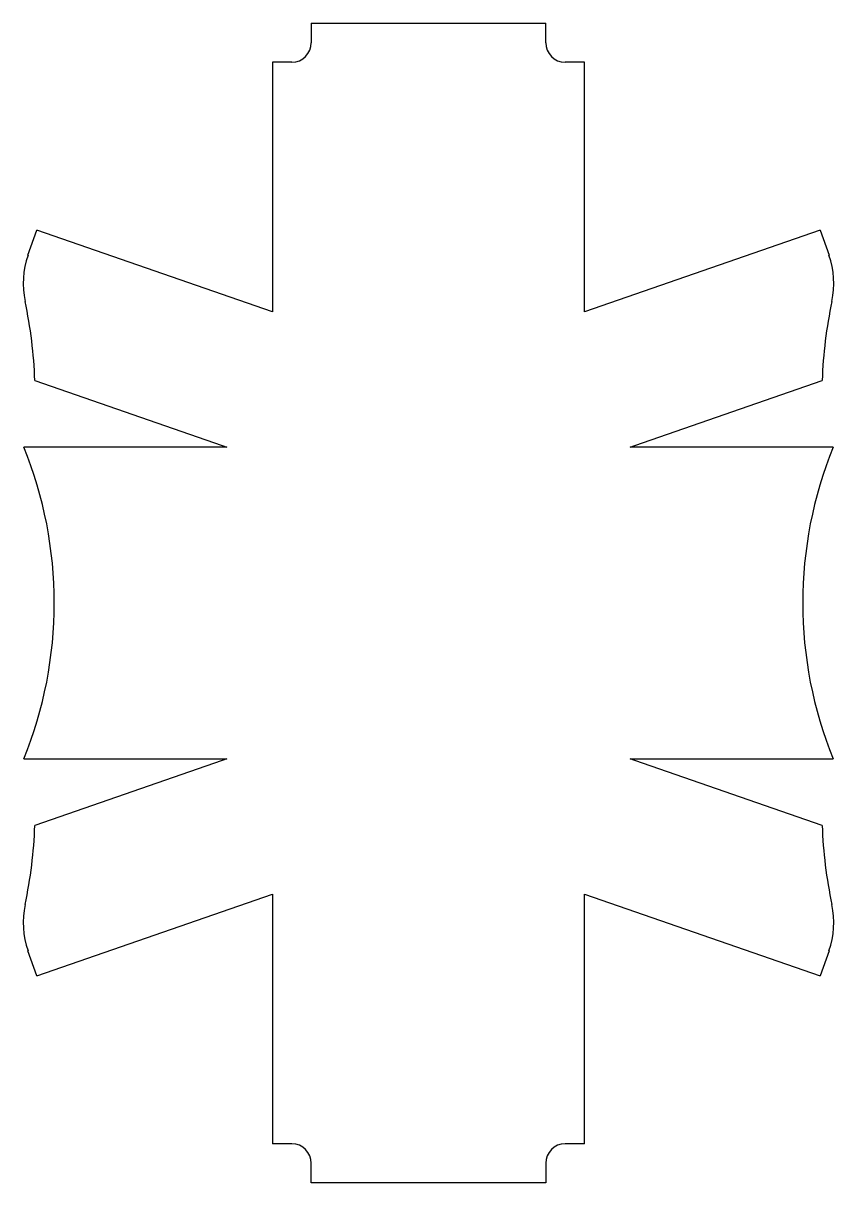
# Model space of a CAD drawing. Extents: x 4.2 to 19.8, y 0.9 to 23.1.
import ezdxf

# ---------------------------------------------------------------- set-up
doc = ezdxf.new("R2010")
doc.units = 0
doc.layers.add('SLD-0', color=179, linetype='CONTINUOUS')

msp = doc.modelspace()

# ---------------------------------------------------------------- linework, layer by layer
at = {"layer": 'SLD-0', "color": 179, "linetype": 'CONTINUOUS'}
for p, q in [((9.75, 23.135), (9.75, 22.76)), ((9.75, 23.135), (14.25, 23.135)), ((14.25, 22.76), (14.25, 23.135)), ((9.006, 22.385), (9.006, 17.591)), ((9.375, 22.385), (9.006, 22.385)), ((14.994, 22.385), (14.625, 22.385)), ((14.994, 17.591), (14.994, 22.385)), ((4.31, 18.679), (4.477, 19.159)), ((9.006, 17.591), (4.477, 19.159)), ((19.523, 19.159), (14.994, 17.591)), ((19.523, 19.159), (19.69, 18.679)), ((4.442, 16.272), (8.041, 15.026)), ((15.959, 15.026), (19.558, 16.272)), ((8.036, 14.995), (4.231, 14.995)), ((8.129, 14.995), (8.036, 14.995)), ((8.041, 15.026), (8.129, 14.995)), ((15.871, 14.995), (15.959, 15.026)), ((15.964, 14.995), (15.871, 14.995)), ((19.769, 14.995), (15.964, 14.995)), ((4.231, 9.005), (8.036, 9.005)), ((8.041, 8.974), (4.442, 7.728)), ((8.036, 9.005), (8.129, 9.005)), ((8.129, 9.005), (8.041, 8.974)), ((15.871, 9.005), (15.964, 9.005)), ((15.959, 8.974), (15.871, 9.005)), ((19.558, 7.728), (15.959, 8.974)), ((15.964, 9.005), (19.769, 9.005)), ((4.477, 4.841), (9.006, 6.409)), ((9.006, 6.409), (9.006, 1.615)), ((14.994, 6.409), (19.523, 4.841)), ((14.994, 1.615), (14.994, 6.409)), ((4.477, 4.841), (4.31, 5.321)), ((19.69, 5.321), (19.523, 4.841)), ((9.375, 1.615), (9.006, 1.615)), ((14.994, 1.615), (14.625, 1.615)), ((9.75, 0.865), (9.75, 1.24)), ((14.25, 1.24), (14.25, 0.865)), ((14.25, 0.865), (9.75, 0.865))]:
    msp.add_line(p, q, dxfattribs=at)
for centre, radius, start, end in [((9.375, 22.76), 0.375, 270, 0), ((14.625, 22.76), 0.375, 180, 270), ((5.873, 18.135), 1.654, 160.8005, 191.9978), ((18.127, 18.135), 1.654, 348.0022, 19.1995), ((-4.172, 15.981), 8.618, 1.934, 12.1242), ((28.172, 15.981), 8.618, 167.8758, 178.066), ((-3.152, 12), 7.967, 337.9192, 22.0808), ((27.152, 12), 7.967, 157.9192, 202.0808), ((-4.172, 8.019), 8.618, 347.8758, 358.066), ((28.172, 8.019), 8.618, 181.934, 192.1242), ((5.873, 5.865), 1.654, 168.0022, 199.1995), ((18.127, 5.865), 1.654, 340.8005, 11.9978), ((9.375, 1.24), 0.375, 0, 90), ((14.625, 1.24), 0.375, 90, 180)]:
    msp.add_arc(centre, radius, start, end, dxfattribs=at)

doc.saveas('drawing.dxf')
